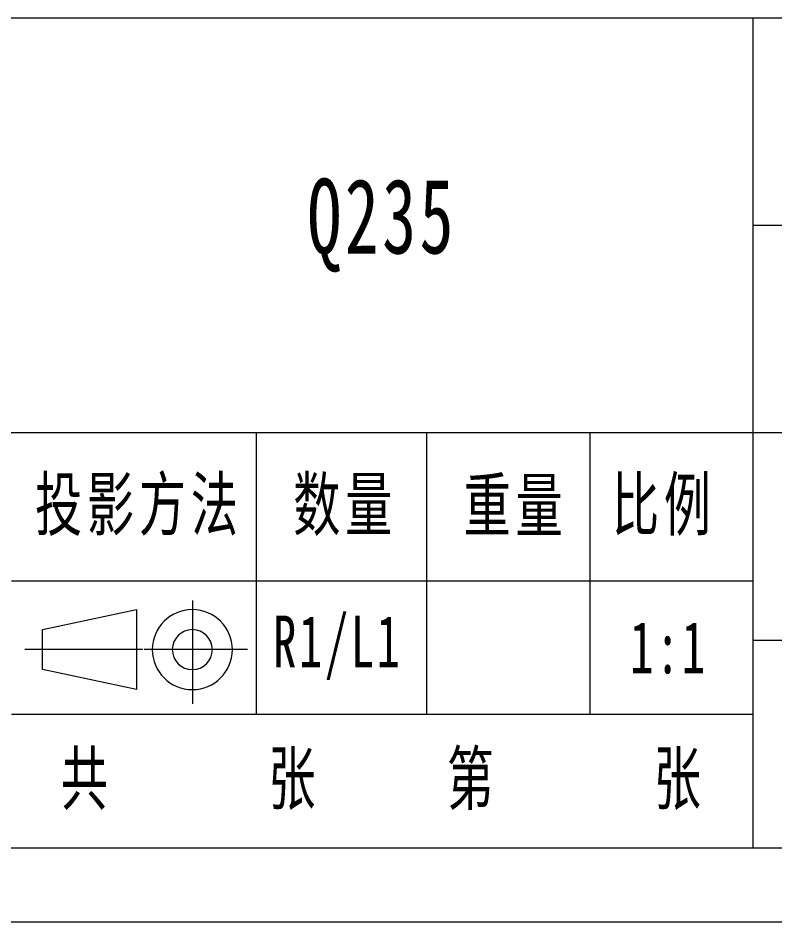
# Model space of a CAD drawing. Header units: millimetres. Extents: x -15766 to 80009, y -9701 to 15159.
# Drawn here: x -8161 to -8109.9, y 11134.1 to 11195.1 of the extents above; entities that cross this region are included whole.
import ezdxf

# ---------------------------------------------------------------- set-up
doc = ezdxf.new("R2010")
doc.units = ezdxf.units.MM
doc.linetypes.add('CENTER-HOKUTO_1', pattern=[16, 13, -1, 1, -1])
for name, color, linetype, lineweight in [('CDRAFT0', 7, 'Continuous', 18), ('title_frame', 7, 'Continuous', 18), ('尺寸线层', 3, 'Continuous', 18), ('粗实线层_1', 7, 'Continuous', 15), ('细实线层', 7, 'Continuous', 18)]:
    doc.layers.add(name, color=color, linetype=linetype, lineweight=lineweight)
doc.styles.add('标准', font='', dxfattribs={"width": 0.667})
doc.styles.get('标准').set_extended_font_data('宋体')

# ---------------------------------------------------------------- blocks, each defined once
blk = doc.blocks.new('*X3')
at = {"layer": 'CDRAFT0'}
blk.add_line((0, 0), (420, 0), dxfattribs=at)
at = {"layer": '粗实线层_1'}
blk.add_line((25, 5), (415, 5), dxfattribs=at)

msp = doc.modelspace()

# ---------------------------------------------------------------- linework, layer by layer
at = {"layer": '粗实线层_1'}
for p, q in [((-8061.41827, 11195.10436), (-8241.41827, 11195.10436)), ((-8111.41827, 11195.10436), (-8111.41827, 11139.10436)), ((-8061.41827, 11181.10436), (-8111.41827, 11181.10436)), ((-8111.41827, 11167.10436), (-8241.41827, 11167.10436)), ((-8144.91827, 11167.10436), (-8144.91827, 11148.10436)), ((-8133.41827, 11167.10436), (-8133.41827, 11148.10436)), ((-8122.41827, 11167.10436), (-8122.41827, 11148.10436)), ((-8061.41827, 11167.10436), (-8111.41827, 11167.10436)), ((-8061.41827, 11153.10436), (-8111.41827, 11153.10436)), ((-8111.41827, 11148.10436), (-8161.41827, 11148.10436))]:
    msp.add_line(p, q, dxfattribs=at)
at = {"layer": '细实线层'}
msp.add_line((-8111.41827, 11157.10436), (-8161.41827, 11157.10436), dxfattribs=at)
at = {"layer": '细实线层', "color": 2, "linetype": 'CENTER-HOKUTO_1', "lineweight": 18}
for p, q in [((-8149.22014, 11155.80419), (-8149.22014, 11148.82739)), ((-8152.57023, 11152.48319), (-8160.52828, 11152.48319)), ((-8145.5078, 11152.48319), (-8152.46345, 11152.48319))]:
    msp.add_line(p, q, dxfattribs=at)
at = {"layer": '细实线层', "color": 3}
for p, q in [((-8159.3166, 11153.83319), (-8152.98955, 11155.18319)), ((-8152.98955, 11155.18319), (-8152.98955, 11149.78319)), ((-8159.3166, 11151.13319), (-8159.3166, 11153.83319)), ((-8152.98955, 11149.78319), (-8159.3166, 11151.13319))]:
    msp.add_line(p, q, dxfattribs=at)
for radius in [2.7, 1.35]:
    msp.add_arc((-8149.22014, 11152.48319), radius, 0, 359.9893827, dxfattribs=at)

# ---------------------------------------------------------------- block references
at = {"layer": 'title_frame'}
msp.add_blockref('*X3', (-8476.41827, 11134.10436), dxfattribs=at)

# ---------------------------------------------------------------- texts
at = {"layer": '尺寸线层', "attachment_point": 5, "line_spacing_factor": 1.15057, "style": '标准'}
for s, insert, char_height, width in [('{\\T1.1;Q235}', (-8136.41827, 11181.10436), 5.0503058, 29.4580043), ('\\T1.1;投影方法', (-8152.82327, 11162.10436), 3.5, 22), ('\\T1.1;数量', (-8138.91827, 11162.10436), 3.5, 22), ('\\T1.1;重量', (-8127.41827, 11162.10436), 3.5, 22), ('\\T1.1;比例', (-8117.41827, 11162.10436), 3.5, 22), ('{\\T1.1;R1/L1}', (-8139.41827, 11152.60436), 3.5, 11), ('\\T1.1;1:1', (-8117.08346, 11152.60436), 3.5, 10.6696195), ('\\T1.1;共', (-8156.34693, 11143.60436), 3.5, 8), ('\\T1.1;张', (-8142.34693, 11143.60436), 3.5, 8), ('\\T1.1;第', (-8130.30803, 11143.60436), 3.5, 8), ('\\T1.1;张', (-8116.34693, 11143.60436), 3.5, 8)]:
    msp.add_mtext(s, dxfattribs=dict(at, insert=insert, char_height=char_height, width=width))

doc.saveas('drawing.dxf')
